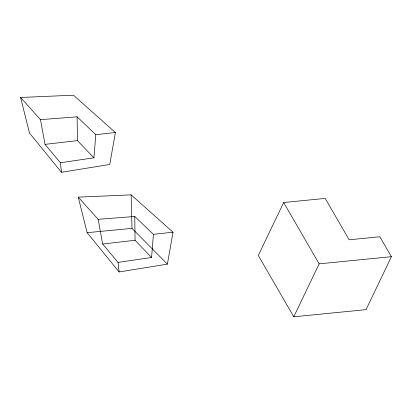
<?xml version="1.0" encoding="UTF-8"?>
<svg xmlns="http://www.w3.org/2000/svg" width="412" height="412" viewBox="0 0 412 412"><rect width="100%" height="100%" fill="white"/><g stroke="black" fill="none" stroke-linecap="round" stroke-linejoin="round"><path stroke-width="0.62" d="M40.5 119.66L45.016 144.365L60.389 162.755L93.921 157.827L95.785 134.678L77.126 116.823L40.5 119.66L20.6 97.469L73.47 95.203L115.391 132.535L109.746 164.47L61.465 172.298L29.479 133.025L20.6 97.469M98.144 219.323L102.66 244.022L118.038 262.413L151.57 257.485L153.429 234.335L134.77 216.48L98.144 219.323L78.244 197.127L131.114 194.861L173.035 232.193L167.39 264.133L119.114 271.956L87.128 232.682L78.244 197.127M283.672 202.519L258.298 255.471L293.777 316.797L366.031 309.639L391.4 256.691L379.869 236.761L349.165 239.799L325.217 198.404L283.672 202.519L319.146 263.85L293.777 316.797M45.016 144.365L77.41 140.621L93.921 157.827M102.66 244.022L135.059 240.278L151.57 257.485M95.785 134.678L115.391 132.535M153.429 234.335L173.035 232.193M319.146 263.85L391.4 256.691M87.128 232.682L131.995 228.366L167.39 264.133M118.038 262.413L119.114 271.956M60.389 162.755L61.465 172.298M131.114 194.861L131.995 228.366M134.77 216.48L135.059 240.278M77.126 116.823L77.41 140.621"/></g></svg>
